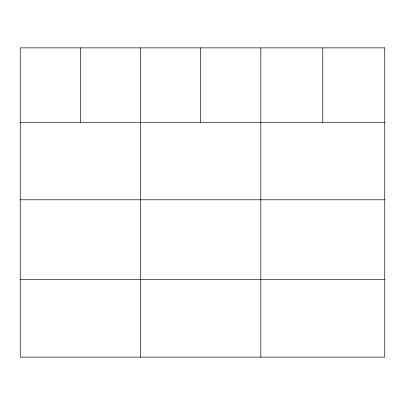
<?xml version="1.0" encoding="UTF-8"?>
<svg xmlns="http://www.w3.org/2000/svg" width="405" height="405" viewBox="0 0 405 405"><rect width="100%" height="100%" fill="white"/><g stroke="black" fill="none" stroke-linecap="round" stroke-linejoin="round"><path stroke-width="0.61" d="M20.25 122.285L384.75 122.285M20.25 199.781L384.75 199.781M20.25 279.627L384.75 279.627M322.785 47.876L322.785 122.285M260.82 47.876L260.82 357.124M200.677 47.876L200.677 122.285M140.535 47.876L140.535 357.124M80.392 47.876L80.392 122.285M384.75 47.876L20.25 47.876L20.25 357.124L384.75 357.124L384.75 47.876"/></g></svg>
